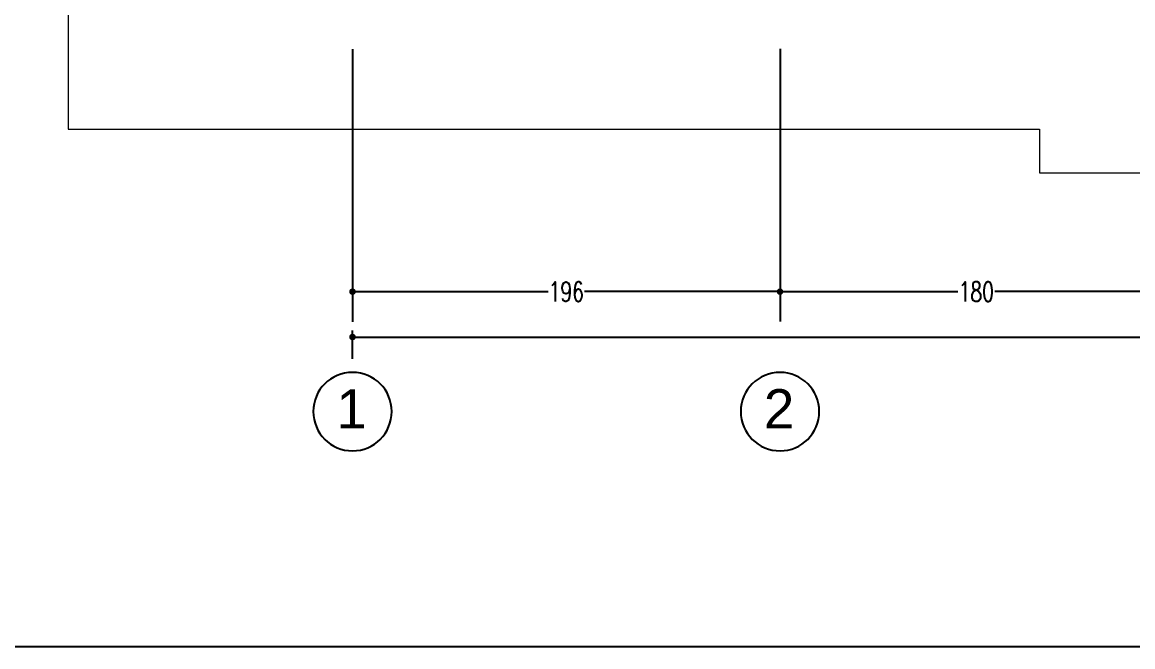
# Model space of a CAD drawing. Header units: centimetres. Extents: x 2289 to 5458, y 2057 to 4688.
# Drawn here: x 2545 to 3054, y 2057 to 2343 of the extents above; entities that cross this region are included whole.
import ezdxf

# ---------------------------------------------------------------- set-up
doc = ezdxf.new("R2010")
doc.units = ezdxf.units.CM
doc.header["$LTSCALE"] = 50
doc.linetypes.add('DASHDOT2', pattern=[0.5, 0.25, -0.125, 0, -0.125])
for name, color, linetype in [('BA_aks', 5, 'DASHDOT2'), ('BA_mat-alcipan-wr', 91, 'Continuous'), ('BA_olcu-dis', 185, 'Continuous')]:
    doc.layers.add(name, color=color, linetype=linetype)
doc.layers.add('BA_MECVUT BİNA', color=252, linetype='Continuous', lineweight=5)
doc.layers.add('TES_ELK', color=230, linetype='Continuous', lineweight=25)
doc.styles.add('dim', font='simplex.shx', dxfattribs={"width": 0.7})
doc.styles.add('UYUM TEXT', font='arial.ttf')
doc.dimstyles.new('1_50', dxfattribs={"dimtxt": 9, "dimasz": 3, "dimexe": 3, "dimexo": 0, "dimgap": 1, "dimtad": 0, "dimdec": 0, "dimzin": 11, "dimtxsty": 'dim', "dimblk": 'DOT', "dimcen": 1.5, "dimdle": 1.25, "dimclrt": 2, "dimadec": 0, "dimazin": 0, "dimtfac": 1.25, "dimtdec": 0, "dimtix": 1, "dimtofl": 0, "dimtmove": 1, "dimatfit": 3, "dimldrblk": 'DOT', "dimfxl": 10, "dimfxlon": 1, "dimtolj": 1, "dimtzin": 0, "dimarcsym": 0})

# ---------------------------------------------------------------- blocks, each defined once
blk = doc.blocks.new('_Dot')
at = {"color": 0, "linetype": 'ByBlock', "lineweight": -2}
blk.add_line((-0.5, 0), (-1, 0), dxfattribs=at)
at = {"color": 0, "linetype": 'ByBlock', "const_width": 0.5}
blk.add_lwpolyline([(-0.25, 0, 1), (0.25, 0, 1)], format="xyb", close=True, dxfattribs=at)
blk = doc.blocks.new('*D6')
at = {"layer": 'BA_olcu-dis', "color": 0, "lineweight": -2, "ltscale": 10, "transparency": 16777216}
for p, q in [((2892.57, 2229.37), (2892.57, 2216.37)), ((3072.57, 2229.37), (3072.57, 2216.37)), ((2895.57, 2219.37), (2974.07, 2219.37)), ((3069.57, 2219.37), (2991.07, 2219.37))]:
    blk.add_line(p, q, dxfattribs=at)
at = {"layer": 'Defpoints', "color": 0, "ltscale": 10, "transparency": 16777216}
for p in [(2892.57, 2243.28), (3072.57, 2243.28), (3072.57, 2219.37)]:
    blk.add_point(p, dxfattribs=at)
at = {"layer": 'BA_olcu-dis', "color": 0, "lineweight": -2, "ltscale": 10, "transparency": 16777216, "xscale": 3, "yscale": 3, "zscale": 3, "rotation": 180}
blk.add_blockref('_Dot', (2892.57, 2219.37), dxfattribs=at)
at = {"layer": 'BA_olcu-dis', "color": 0, "lineweight": -2, "ltscale": 10, "transparency": 16777216, "xscale": 3, "yscale": 3, "zscale": 3}
blk.add_blockref('_Dot', (3072.57, 2219.37), dxfattribs=at)
at = {"layer": 'BA_olcu-dis', "color": 2, "ltscale": 10, "transparency": 16777216, "insert": (2982.57, 2219.37), "char_height": 9, "attachment_point": 5, "style": 'dim'}
blk.add_mtext('\\A1;180', dxfattribs=at)
blk = doc.blocks.new('*D17')
at = {"layer": 'BA_olcu-dis', "color": 0, "lineweight": -2, "ltscale": 10, "transparency": 16777216}
for p, q in [((2696.47, 2188.57), (2696.47, 2201.57)), ((4044.07, 2188.57), (4044.07, 2201.57)), ((2699.47, 2198.57), (3358.77, 2198.57)), ((4041.07, 2198.57), (3381.77, 2198.57))]:
    blk.add_line(p, q, dxfattribs=at)
at = {"layer": 'Defpoints', "color": 0, "ltscale": 10, "transparency": 16777216}
for p in [(4044.07, 2198.57), (2696.47, 2182.38), (4044.07, 2182.38)]:
    blk.add_point(p, dxfattribs=at)
at = {"layer": 'BA_olcu-dis', "color": 0, "lineweight": -2, "ltscale": 10, "transparency": 16777216, "xscale": 3, "yscale": 3, "zscale": 3, "rotation": 180}
blk.add_blockref('_Dot', (2696.47, 2198.57), dxfattribs=at)
at = {"layer": 'BA_olcu-dis', "color": 0, "lineweight": -2, "ltscale": 10, "transparency": 16777216, "xscale": 3, "yscale": 3, "zscale": 3}
blk.add_blockref('_Dot', (4044.07, 2198.57), dxfattribs=at)
at = {"layer": 'BA_olcu-dis', "color": 2, "ltscale": 10, "transparency": 16777216, "insert": (3370.27, 2198.57), "char_height": 9, "attachment_point": 5, "style": 'dim'}
blk.add_mtext('\\A1;1348', dxfattribs=at)
blk = doc.blocks.new('*D21')
at = {"layer": 'BA_olcu-dis', "color": 0, "lineweight": -2, "ltscale": 10, "transparency": 16777216}
for p, q in [((2696.47, 2229.37), (2696.47, 2216.37)), ((2892.57, 2229.37), (2892.57, 2216.37)), ((2699.47, 2219.37), (2786.17, 2219.37)), ((2889.57, 2219.37), (2802.87, 2219.37))]:
    blk.add_line(p, q, dxfattribs=at)
at = {"layer": 'Defpoints', "color": 0, "ltscale": 10, "transparency": 16777216}
for p in [(2696.47, 2243.28), (2892.57, 2243.28), (2696.47, 2219.37)]:
    blk.add_point(p, dxfattribs=at)
at = {"layer": 'BA_olcu-dis', "color": 0, "lineweight": -2, "ltscale": 10, "transparency": 16777216, "xscale": 3, "yscale": 3, "zscale": 3, "rotation": 180}
blk.add_blockref('_Dot', (2696.47, 2219.37), dxfattribs=at)
at = {"layer": 'BA_olcu-dis', "color": 0, "lineweight": -2, "ltscale": 10, "transparency": 16777216, "xscale": 3, "yscale": 3, "zscale": 3}
blk.add_blockref('_Dot', (2892.57, 2219.37), dxfattribs=at)
at = {"layer": 'BA_olcu-dis', "color": 2, "ltscale": 10, "transparency": 16777216, "insert": (2794.52, 2219.37), "char_height": 9, "attachment_point": 5, "style": 'dim'}
blk.add_mtext('\\A1;196', dxfattribs=at)
blk = doc.blocks.new('A$C5D8425B0')
at = {"layer": 'BA_MECVUT BİNA', "elevation": 0}
blk.add_lwpolyline([(5178.5, -4771), (5178.5, 12707.3), (4978.5, 12707.3), (4978.5, 17519.3), (522.5, 17519.3), (522.5, 17719.3), (-13168.2, 17719.3)], dxfattribs=at)
blk = doc.blocks.new('AKSBALON')
at = {"linetype": 'Continuous'}
blk.add_circle((0, 18), 18, dxfattribs=at)
at = {"style": 'UYUM TEXT', "width": 0.7}
blk.add_attdef('A', (-9.04, 10.67), '', height=18, dxfattribs=at)
blk = doc.blocks.new('234567uf')
at = {"layer": 'BA_aks', "ltscale": 10}
for p, q in [((2696.47, 2330.56), (2696.47, 2182.38)), ((2892.57, 2330.68), (2892.57, 2182.38))]:
    blk.add_line(p, q, dxfattribs=at)
ref = blk.add_blockref('AKSBALON', (2696.47, 2146.38), dxfattribs=dict(at, xscale=-1))
ref.add_attrib('A', '1', (2689.05, 2156.65), dxfattribs={"layer": '0', "height": 18, "style": 'UYUM TEXT'})
ref = blk.add_blockref('AKSBALON', (2892.57, 2146.38), dxfattribs=dict(at, xscale=-1))
ref.add_attrib('A', '2', (2885.14, 2156.65), dxfattribs={"layer": '0', "height": 18, "style": 'UYUM TEXT'})

msp = doc.modelspace()

# ---------------------------------------------------------------- linework, layer by layer
at = {"layer": 'TES_ELK'}
msp.add_lwpolyline([(5458.47, 2056.56), (2288.65, 2056.56), (2288.65, 4688.44), (5458.47, 4688.44)], close=True, dxfattribs=at)

# ---------------------------------------------------------------- block references
at = {"layer": 'BA_aks'}
msp.add_blockref('234567uf', (0, 0), dxfattribs=at)
at = {"layer": 'BA_mat-alcipan-wr', "xscale": 0.1, "yscale": 0.1, "zscale": 0.1, "rotation": 180}
msp.add_blockref('A$C5D8425B0', (3063.9, 4045.73), dxfattribs=at)

# ---------------------------------------------------------------- dimensions: what is measured, and where the dimension line sits
at = {"layer": 'BA_olcu-dis', "ltscale": 10}
for base, p1, p2, picture, middle in [((2696.47, 2219.37), (2892.57, 2243.28), (2696.47, 2243.28), '*D21', (2794.52, 2219.37)), ((3072.57, 2219.37), (2892.57, 2243.28), (3072.57, 2243.28), '*D6', (2982.57, 2219.37)), ((4044.07, 2198.57), (2696.47, 2182.38), (4044.07, 2182.38), '*D17', (3370.27, 2198.57))]:
    dim = msp.add_linear_dim(base=base, p1=p1, p2=p2, dimstyle='1_50', dxfattribs=at)
    dim.commit()
    dim.dimension.update_dxf_attribs({"geometry": picture, "text_midpoint": middle})

doc.saveas('drawing.dxf')
